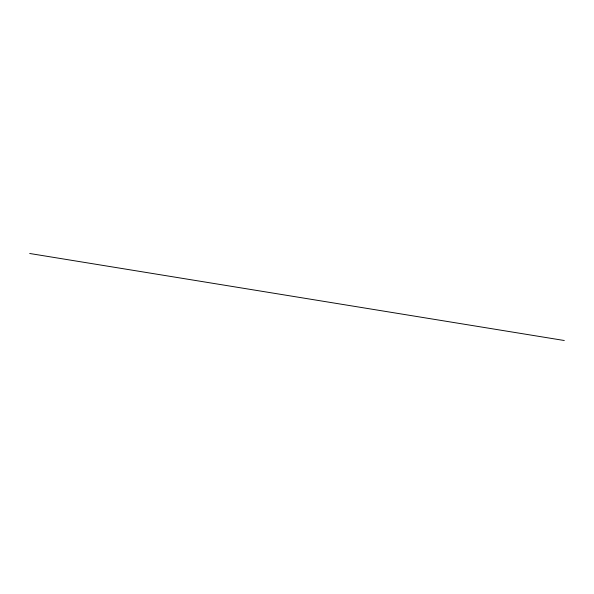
<?xml version="1.0" encoding="UTF-8"?>
<svg xmlns="http://www.w3.org/2000/svg" width="594" height="594" viewBox="0 0 594 594"><rect width="100%" height="100%" fill="white"/><g stroke="black" fill="none" stroke-linecap="round" stroke-linejoin="round"><path stroke-width="0.89" d="M29.7 253.489L564.3 340.511"/></g></svg>
